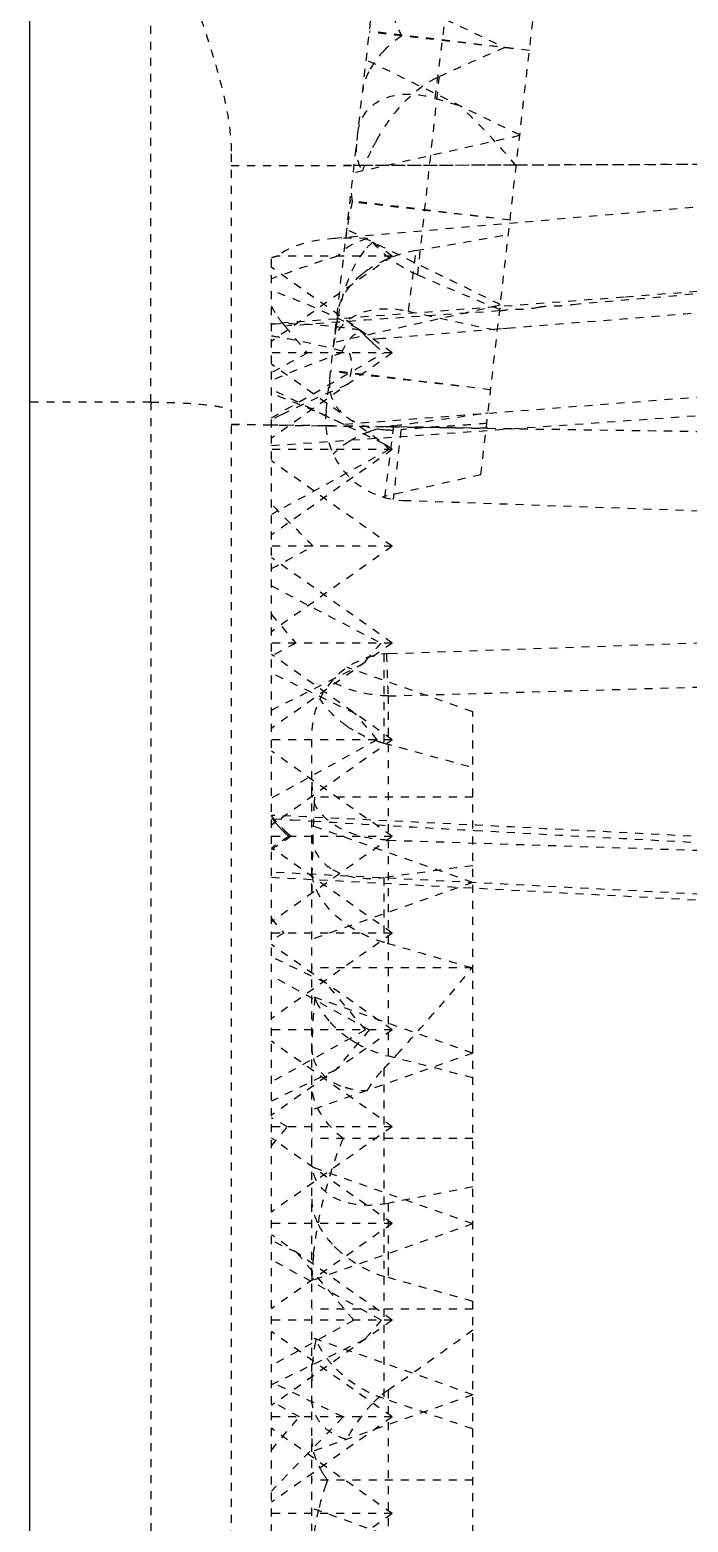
# Model space of a CAD drawing. Header units: millimetres. Extents: x 2089 to 2530, y 1631 to 2074.
# Drawn here: x 2403.78 to 2412, y 1840.84 to 1859.48 of the extents above; entities that cross this region are included whole.
import ezdxf

# ---------------------------------------------------------------- set-up
doc = ezdxf.new("R2010")
doc.units = ezdxf.units.MM
doc.linetypes.add('HIDDEN', pattern=[0.2, 0.1, -0.1])
doc.layers.add('DEFAULT_2', color=8, linetype='HIDDEN')

msp = doc.modelspace()

# ---------------------------------------------------------------- linework, layer by layer
at = {"color": 7, "linetype": 'Continuous'}
msp.add_line((2403.781, 1713.577), (2403.781, 2013.577), dxfattribs=at)
at = {"layer": 'DEFAULT_2', "color": 8, "linetype": 'HIDDEN'}
for p, q in [((2409.41, 1853.923), (2414.972, 1902.64)), ((2407.478, 1854.722), (2412.826, 1901.567)), ((2405.289, 1854.83), (2405.289, 1860.779)), ((2408.84, 1858.625), (2409.089, 1860.591)), ((2410.015, 1859.222), (2408.018, 1859.45)), ((2410.015, 1859.222), (2408.019, 1859.464)), ((2409.894, 1858.167), (2407.978, 1859.104)), ((2408.621, 1856.419), (2408.891, 1858.897)), ((2409.893, 1858.159), (2407.817, 1857.692)), ((2406.294, 1857.933), (2406.294, 1775.063)), ((2406.294, 1857.785), (2407.828, 1857.788)), ((2407.828, 1857.788), (2407.859, 1857.788)), ((2407.859, 1857.788), (2407.929, 1857.788)), ((2407.929, 1857.788), (2407.963, 1857.788)), ((2407.963, 1857.788), (2409.85, 1857.794)), ((2409.85, 1857.794), (2417.435, 1857.824)), ((2417.436, 1857.726), (2407.535, 1856.869)), ((2409.773, 1857.104), (2407.776, 1857.332)), ((2409.773, 1857.104), (2407.777, 1857.345)), ((2409.652, 1856.049), (2407.736, 1856.986)), ((2408.304, 1856.655), (2407.994, 1856.873)), ((2408.304, 1856.655), (2406.796, 1855.589)), ((2406.796, 1822.515), (2406.796, 1856.632)), ((2408.304, 1856.655), (2406.874, 1856.655)), ((2408.505, 1855.966), (2408.6, 1856.723)), ((2408.304, 1855.446), (2406.792, 1856.515)), ((2416.697, 1856.569), (2411.197, 1856.141)), ((2411.197, 1856.141), (2406.796, 1855.807)), ((2410.56, 1856.052), (2412.708, 1856.238)), ((2409.651, 1856.041), (2407.575, 1855.574)), ((2409.645, 1855.986), (2409.571, 1856.017)), ((2406.964, 1855.779), (2407.245, 1855.446)), ((2409.617, 1855.74), (2408.182, 1855.624)), ((2409.665, 1855.744), (2409.617, 1855.74)), ((2409.784, 1855.754), (2409.665, 1855.744)), ((2408.182, 1855.624), (2408.017, 1855.611)), ((2408.304, 1855.446), (2406.796, 1854.38)), ((2407.245, 1855.446), (2406.796, 1855.198)), ((2408.304, 1855.446), (2406.796, 1855.446)), ((2408.304, 1854.238), (2406.796, 1855.304)), ((2409.531, 1854.986), (2407.534, 1855.214)), ((2409.531, 1854.986), (2407.535, 1855.227)), ((2408.207, 1854.306), (2406.796, 1854.99)), ((2413.595, 1855.004), (2407.703, 1854.551)), ((2405.289, 1854.83), (2403.781, 1854.83)), ((2405.289, 1854.83), (2405.289, 1774.058)), ((2409.465, 1854.693), (2409.498, 1854.698)), ((2406.798, 1854.545), (2406.294, 1854.553)), ((2407.475, 1854.534), (2406.798, 1854.545)), ((2407.572, 1854.533), (2407.475, 1854.534)), ((2408.211, 1854.523), (2407.572, 1854.533)), ((2408.211, 1853.639), (2408.324, 1854.536)), ((2408.269, 1854.522), (2408.211, 1854.523)), ((2408.324, 1854.522), (2408.269, 1854.522)), ((2408.411, 1854.486), (2408.316, 1853.616)), ((2409.495, 1854.504), (2408.324, 1854.522)), ((2408.304, 1854.238), (2406.796, 1853.172)), ((2408.265, 1854.238), (2406.796, 1853.427)), ((2408.304, 1854.238), (2406.796, 1854.238)), ((2408.265, 1854.238), (2408.207, 1854.306)), ((2408.304, 1853.03), (2406.796, 1854.096)), ((2409.41, 1853.923), (2408.183, 1853.647)), ((2408.441, 1853.604), (2421.369, 1853.152)), ((2408.304, 1853.03), (2406.796, 1851.964)), ((2408.304, 1853.03), (2406.796, 1853.03)), ((2408.304, 1851.822), (2406.796, 1852.888)), ((2406.796, 1852.18), (2407.098, 1851.822)), ((2408.268, 1851.69), (2421.369, 1852.147)), ((2408.304, 1851.822), (2406.796, 1850.756)), ((2407.098, 1851.822), (2406.796, 1851.655)), ((2408.304, 1851.822), (2406.796, 1851.822)), ((2408.304, 1850.614), (2406.796, 1851.68)), ((2408.198, 1851.685), (2408.198, 1850.573)), ((2407.842, 1850.94), (2406.796, 1851.447)), ((2409.309, 1850.963), (2407.74, 1851.518)), ((2408.251, 1851.161), (2408.251, 1846.665)), ((2408.117, 1850.614), (2407.842, 1850.94)), ((2409.309, 1818.504), (2409.309, 1850.963)), ((2407.299, 1818.52), (2407.299, 1850.685)), ((2408.304, 1850.614), (2406.796, 1849.548)), ((2408.117, 1850.614), (2406.796, 1849.884)), ((2408.304, 1850.614), (2406.796, 1850.614)), ((2408.304, 1849.406), (2406.796, 1850.472)), ((2409.309, 1849.897), (2407.299, 1849.897)), ((2407.331, 1849.874), (2407.33, 1849.85)), ((2407.332, 1849.897), (2407.331, 1849.874)), ((2406.796, 1849.629), (2406.825, 1849.627)), ((2406.825, 1849.627), (2407.026, 1849.615)), ((2407.026, 1849.615), (2407.055, 1849.614)), ((2407.055, 1849.614), (2407.315, 1849.598)), ((2408.304, 1849.406), (2406.796, 1848.34)), ((2408.304, 1849.406), (2406.796, 1849.406)), ((2409.309, 1848.831), (2407.299, 1849.542)), ((2408.251, 1849.36), (2425.891, 1848.786)), ((2409.308, 1849.483), (2409.334, 1849.482)), ((2408.304, 1848.198), (2406.796, 1849.264)), ((2417.741, 1848.396), (2406.796, 1848.96)), ((2406.796, 1848.897), (2420.276, 1848.179)), ((2409.309, 1848.831), (2407.299, 1848.12)), ((2408.198, 1848.893), (2408.198, 1848.083)), ((2406.796, 1848.381), (2406.95, 1848.198)), ((2408.304, 1848.198), (2406.796, 1847.132)), ((2406.95, 1848.198), (2406.796, 1848.113)), ((2408.304, 1848.198), (2406.796, 1848.198)), ((2408.304, 1846.99), (2406.796, 1848.056)), ((2407.476, 1847.575), (2406.796, 1847.904)), ((2409.309, 1847.765), (2407.299, 1847.765)), ((2408.017, 1846.99), (2406.796, 1847.665)), ((2407.97, 1846.99), (2407.476, 1847.575)), ((2409.309, 1846.699), (2407.299, 1847.41)), ((2408.304, 1846.99), (2406.796, 1845.924)), ((2407.97, 1846.99), (2406.796, 1846.341)), ((2408.304, 1846.99), (2406.796, 1846.99)), ((2408.017, 1846.99), (2407.594, 1846.488)), ((2408.304, 1845.782), (2406.796, 1846.848)), ((2409.309, 1846.699), (2407.299, 1845.989)), ((2407.594, 1846.488), (2406.796, 1846.102)), ((2408.198, 1846.508), (2408.198, 1842.386)), ((2406.998, 1845.782), (2406.796, 1845.893)), ((2406.796, 1845.543), (2406.998, 1845.782)), ((2408.304, 1845.782), (2406.796, 1844.716)), ((2408.304, 1845.782), (2406.796, 1845.782)), ((2408.304, 1844.574), (2406.796, 1845.64)), ((2409.309, 1845.633), (2407.299, 1845.633)), ((2409.309, 1844.567), (2407.299, 1845.278)), ((2408.251, 1844.824), (2408.251, 1843.897)), ((2408.304, 1844.574), (2406.796, 1843.508)), ((2408.304, 1844.574), (2406.797, 1844.573)), ((2409.309, 1844.567), (2407.299, 1843.857)), ((2408.304, 1843.366), (2406.796, 1844.432)), ((2407.111, 1844.209), (2406.796, 1844.361)), ((2407.823, 1843.366), (2407.111, 1844.209)), ((2408.165, 1843.366), (2406.796, 1844.122)), ((2409.309, 1843.501), (2407.299, 1843.501)), ((2408.304, 1843.366), (2406.796, 1842.3)), ((2407.823, 1843.366), (2406.796, 1842.798)), ((2408.304, 1843.366), (2406.796, 1843.366)), ((2408.304, 1842.157), (2406.796, 1843.223)), ((2408.165, 1843.366), (2407.959, 1843.122)), ((2407.959, 1843.122), (2406.796, 1842.559)), ((2409.309, 1842.435), (2407.299, 1843.146)), ((2407.689, 1842.157), (2406.796, 1842.59)), ((2408.251, 1842.493), (2408.251, 1837.481)), ((2407.145, 1842.157), (2406.796, 1842.35)), ((2409.309, 1842.435), (2407.299, 1841.725)), ((2406.796, 1841.744), (2407.145, 1842.157)), ((2407.689, 1842.157), (2406.796, 1841.23)), ((2408.304, 1842.157), (2406.796, 1841.091)), ((2408.304, 1842.157), (2406.796, 1842.157)), ((2408.304, 1840.949), (2406.796, 1842.015)), ((2409.309, 1841.369), (2407.299, 1841.369)), ((2409.309, 1840.303), (2407.299, 1841.014)), ((2408.304, 1840.949), (2406.796, 1839.883)), ((2408.304, 1840.949), (2406.796, 1840.949))]:
    msp.add_line(p, q, dxfattribs=at)
for centre, radius, start, end in [((2411.102, 1860.683), 2.973, 196.15, 205.4719), ((2477.193, 2001.051), 157.033, 244.24921, 244.5476), ((2444.772, 1779.169), 87.43, 113.64511, 114.22975), ((2441.609, 1965.945), 112.211, 253.02064, 253.18603), ((2410.803, 1856.617), 3.078, 153.9901, 159.0621), ((2410.575, 1856.725), 2.825, 150.8801, 153.9265), ((2397.893, 5796.498), 3938.722, 270.122194, 270.400223), ((2411.304, 1856.48), 3.602, 166.1625, 173.5174), ((2408.848, 1855.217), 1.524, 112.1019, 113.7368), ((2408.872, 1855.158), 1.589, 99.8352, 112.0867), ((2408.693, 1855.475), 1.223, 125.939, 129.04), ((2487.991, 2043.041), 202.799, 246.96018, 247.25154), ((2423.8, 1636.922), 219.504, 93.69787, 94.39875), ((2435.347, 1976.968), 123.943, 257.49253, 258.01796), ((2408.369, 1856.938), 1.821, 217.9914, 219.5178), ((2412.38, 1855.008), 4.838, 170.9119, 173.5374), ((2411.791, 1855.098), 4.242, 170.3653, 170.8613), ((2411.554, 1855.139), 4.002, 169.4691, 170.3698), ((2409.144, 1856.984), 1.769, 224.3177, 225.3097), ((2413.358, 1839.739), 16.704, 109.8919, 113.132), ((2215.111, 4616.22), 2768.575, 273.970101, 274.168188), ((2415.013, 1838.125), 18.42, 113.2493, 116.0346), ((2403.032, 1844.902), 10.719, 64.1709, 69.4451), ((2414.409, 1839.355), 17.05, 116.0372, 116.5208), ((2408.476, 1854.608), 1.005, 173.4867, 268), ((2332.437, 2410.239), 560.861, 277.77618, 277.89387), ((2466.754, 5708.885), 3854.806, 269.101314, 269.385547), ((2408.527, 1853.047), 1.503, 97.754, 109.2691), ((2408.31, 1855.832), 1.35, 265.982, 274.296), ((2467.106, 5736.552), 3882.476, 269.149777, 269.280559), ((2408.304, 1850.685), 1.005, 92, 180), ((2430.451, 1852.236), 22.226, 181.4142, 182.7727), ((2341.496, 4263.023), 2412.785, 271.585405, 272.004506), ((2408.565, 1851.996), 1.467, 235.4325, 241.8755), ((2408.613, 1852.087), 1.57, 241.877, 251.1227), ((2408.608, 1852.068), 1.55, 251.0903, 254.6854), ((2478.775, 1847.06), 71.5, 177.78215, 178.11532), ((2411.628, 1849.658), 4.303, 177.4333, 177.7444), ((2408.207, 1850.728), 1.781, 221.2095, 224.4829), ((2443.608, 2460.561), 612.04, 266.600494, 266.787371), ((2408.161, 1850.686), 1.719, 224.5639, 226.673), ((2408.868, 1851.455), 2.745, 225.6256, 226.8814), ((2408.291, 1850.822), 1.907, 226.6601, 227.9759), ((2408.595, 1851.163), 2.345, 226.8772, 228.5386), ((2439.966, 1848.334), 32.67, 178.1105, 178.835), ((2427.581, 1848.586), 20.283, 178.8332, 179.9628), ((2415.66, 1846.615), 8.361, 174.6331, 179.9436), ((2408.026, 1847.642), 0.733, 199.5265, 203.4418), ((2408.612, 1848.135), 1.512, 236.268, 239.8737), ((2396.03, 1857.961), 16.711, 316.7344, 317.5379), ((2412.538, 1843.673), 5.231, 157.9883, 159.3762), ((2411.515, 1843.733), 4.218, 173.8329, 176.766), ((2408.529, 1845.222), 1.332, 224.6112, 226.1521), ((2411.185, 1843.753), 3.887, 176.7921, 177.9302), ((2407.873, 1843.895), 0.574, 179.9863, 183.7502), ((2411.066, 1843.758), 3.768, 177.9333, 178.4939), ((2409.409, 1842.681), 2.105, 167.7758, 168.4421), ((2270.722, 1437.83), 427.276, 71.07388, 71.23117), ((2408.333, 1842.017), 1.058, 206.5498, 211.9839), ((2408.437, 1842.082), 1.181, 211.9763, 217.1441), ((2410.871, 1840.138), 3.593, 159.9661, 160.8951), ((2410.771, 1840.173), 3.487, 160.8825, 166.2236)]:
    msp.add_arc(centre, radius, start, end, dxfattribs=at)
for centre, major_axis, ratio, start_param, end_param in [((2377.893, 1863.262), (32.862, -8.029), 0.22821, 0.297297, 0.374248), ((2409.534, 1855.428), (2.794, -1.044), 0.360756, 2.282292, 2.937538), ((2410.45, 1855.507), (2.902, -1.023), 0.352081, 8.974405, 9.294372), ((2377.408, 1859.51), (67.908, 8.084), 0.10558, -1.106163, -1.086971), ((2406.661, 1855.179), (3.743, 1.586), 0.259481, 1.203757, 1.42536), ((2405.673, 1855.094), (3.558, 1.578), 0.269673, 1.110096, 1.133005), ((2406.546, 1855.169), (2.794, -1.044), 0.360756, 1.212784, 1.615928), ((2380.677, 1860.474), (49.621, 19.703), 0.310029, -1.143585, -1.110391), ((2363.04, 1860.474), (49.621, -19.703), 0.310029, 6.888708, 6.910604), ((2384.094, 1860.474), (49.621, 19.703), 0.310029, 5.061245, 5.072933), ((2429.096, 1860.474), (49.621, -19.703), 0.310029, 4.372537, 4.402898), ((2453.568, 1860.474), (49.621, 19.703), 0.310029, 8.870309, 8.881488), ((2387.511, 1860.474), (49.621, 19.703), 0.310029, 4.985909, 5.0107), ((2407.819, 1849.207), (1.433, 0.565), 0.34687, 2.025024, 2.220678), ((2408.076, 1849.175), (1.791, 0.707), 0.346551, 8.326078, 8.504301), ((2356.717, 1836.563), (122.458, -22.293), 0.16746, 7.440775, 7.450311), ((2419.315, 1827.969), (109.341, 19.905), 0.16746, 1.631925, 1.641638), ((2344.103, 1836.661), (125.101, -22.774), 0.16746, 1.053267, 1.063137), ((2276.184, 1826.857), (139.332, 25.365), 0.16746, -0.35621, -0.331603)]:
    msp.add_ellipse(centre, major_axis=major_axis, ratio=ratio, start_param=start_param, end_param=end_param, dxfattribs=at)
for points, knots in [([(2405.737, 1860.188), (2405.792, 1859.993), (2405.921, 1859.612), (2406.104, 1859.047), (2406.247, 1858.49), (2406.294, 1858.115), (2406.294, 1857.933)], [0, 0, 0, 0, 0.260632, 0.517097, 0.765161, 1, 1, 1, 1]), ([(2408.419, 1859.404), (2408.399, 1859.391), (2408.325, 1859.337), (2408.255, 1859.276), (2408.207, 1859.227)], [0, 0, 0, 0, 0.256316, 1, 1, 1, 1]), ([(2408.207, 1859.227), (2408.187, 1859.206), (2408.111, 1859.123), (2408.046, 1859.029), (2408.009, 1858.955)], [0, 0, 0, 0, 0.261419, 1, 1, 1, 1]), ([(2408.009, 1858.955), (2407.999, 1858.935), (2407.963, 1858.857), (2407.94, 1858.773), (2407.933, 1858.71)], [0, 0, 0, 0, 0.259666, 1, 1, 1, 1]), ([(2408.107, 1858.1), (2408.194, 1858.256), (2408.408, 1858.568), (2408.71, 1858.816), (2408.891, 1858.897)], [0, 0, 0, 0, 0.472785, 1, 1, 1, 1]), ([(2407.874, 1858.197), (2407.884, 1858.283), (2407.947, 1858.459), (2408.18, 1858.64), (2408.5, 1858.698), (2408.726, 1858.66), (2408.84, 1858.625)], [0, 0, 0, 0, 0.215038, 0.440128, 0.70158, 1, 1, 1, 1]), ([(2407.858, 1858.052), (2407.851, 1857.995), (2407.855, 1857.877), (2407.899, 1857.766), (2407.929, 1857.717)], [0, 0, 0, 0, 0.500735, 1, 1, 1, 1]), ([(2407.806, 1857.342), (2407.804, 1857.358), (2407.794, 1857.423), (2407.794, 1857.489), (2407.799, 1857.537)], [0, 0, 0, 0, 0.257373, 1, 1, 1, 1]), ([(2408.621, 1856.419), (2408.566, 1856.442), (2408.358, 1856.546), (2408.172, 1856.696), (2408.06, 1856.827)], [0, 0, 0, 0, 0.257057, 1, 1, 1, 1]), ([(2407.954, 1856.72), (2407.857, 1856.602), (2407.721, 1856.319), (2407.648, 1856.021), (2407.62, 1855.87)], [0, 0, 0, 0, 0.497171, 1, 1, 1, 1]), ([(2408.234, 1856.613), (2408.211, 1856.603), (2408.121, 1856.56), (2408.035, 1856.509), (2407.975, 1856.465)], [0, 0, 0, 0, 0.255848, 1, 1, 1, 1]), ([(2407.923, 1856.425), (2407.841, 1856.359), (2407.703, 1856.215), (2407.627, 1856.025), (2407.616, 1855.934)], [0, 0, 0, 0, 0.533803, 1, 1, 1, 1]), ([(2406.934, 1855.817), (2406.909, 1855.849), (2406.878, 1855.892), (2406.849, 1855.937), (2406.842, 1855.948)], [0, 0, 0, 0, 0.754219, 1, 1, 1, 1]), ([(2407.571, 1855.536), (2407.58, 1855.618), (2407.647, 1855.787), (2407.877, 1855.952), (2408.178, 1856.013), (2408.394, 1855.991), (2408.505, 1855.966)], [0, 0, 0, 0, 0.215894, 0.443749, 0.705354, 1, 1, 1, 1]), ([(2409.643, 1855.969), (2409.682, 1855.977), (2409.752, 1855.989), (2409.853, 1855.994), (2409.974, 1855.991), (2410.065, 1856.004), (2410.125, 1856.016)], [0, 0, 0, 0, 0.250302, 0.437647, 0.625101, 1, 1, 1, 1]), ([(2410.125, 1856.016), (2410.16, 1856.022), (2410.224, 1856.031), (2410.315, 1856.034), (2410.424, 1856.033), (2410.506, 1856.043), (2410.56, 1856.052)], [0, 0, 0, 0, 0.250238, 0.437623, 0.625055, 1, 1, 1, 1]), ([(2407.904, 1855.729), (2407.809, 1855.744), (2407.442, 1855.793), (2407.071, 1855.815), (2406.796, 1855.804)], [0, 0, 0, 0, 0.258093, 1, 1, 1, 1]), ([(2407.675, 1855.446), (2407.694, 1855.504), (2407.757, 1855.614), (2407.852, 1855.695), (2407.904, 1855.729)], [0, 0, 0, 0, 0.496657, 1, 1, 1, 1]), ([(2406.796, 1855.659), (2406.876, 1855.647), (2407.202, 1855.59), (2407.525, 1855.513), (2407.765, 1855.446)], [0, 0, 0, 0, 0.245162, 1, 1, 1, 1]), ([(2407.765, 1855.446), (2407.789, 1855.389), (2407.807, 1855.249), (2407.769, 1855.116), (2407.741, 1855.049)], [0, 0, 0, 0, 0.463201, 1, 1, 1, 1]), ([(2407.527, 1854.959), (2407.54, 1854.896), (2407.594, 1854.768), (2407.694, 1854.673), (2407.751, 1854.634)], [0, 0, 0, 0, 0.481439, 1, 1, 1, 1]), ([(2405.289, 1854.83), (2405.412, 1854.83), (2405.649, 1854.825), (2405.93, 1854.806), (2406.117, 1854.781), (2406.212, 1854.76), (2406.267, 1854.744), (2406.294, 1854.722), (2406.294, 1854.713)], [0, 0, 0, 0, 0.361272, 0.694881, 0.82332, 0.916934, 0.973486, 1, 1, 1, 1]), ([(2407.751, 1854.634), (2407.782, 1854.612), (2407.925, 1854.531), (2408.09, 1854.494), (2408.215, 1854.485)], [0, 0, 0, 0, 0.231592, 1, 1, 1, 1]), ([(2408.031, 1854.465), (2408.008, 1854.457), (2407.919, 1854.424), (2407.833, 1854.381), (2407.773, 1854.344)], [0, 0, 0, 0, 0.254491, 1, 1, 1, 1]), ([(2409.483, 1854.565), (2409.393, 1854.559), (2409.237, 1854.544), (2409.014, 1854.529), (2408.746, 1854.516), (2408.545, 1854.496), (2408.411, 1854.486)], [0, 0, 0, 0, 0.250358, 0.437678, 0.62468, 1, 1, 1, 1]), ([(2407.773, 1854.344), (2407.754, 1854.332), (2407.68, 1854.284), (2407.612, 1854.227), (2407.567, 1854.18)], [0, 0, 0, 0, 0.258792, 1, 1, 1, 1]), ([(2408.251, 1851.161), (2408.121, 1851.165), (2407.876, 1851.197), (2407.644, 1851.286), (2407.546, 1851.346)], [0, 0, 0, 0, 0.532168, 1, 1, 1, 1]), ([(2407.733, 1850.788), (2407.698, 1850.812), (2407.572, 1850.908), (2407.462, 1851.028), (2407.401, 1851.128)], [0, 0, 0, 0, 0.264144, 1, 1, 1, 1]), ([(2407.299, 1850.086), (2407.299, 1850.07), (2407.301, 1850.006), (2407.316, 1849.943), (2407.332, 1849.897)], [0, 0, 0, 0, 0.242735, 1, 1, 1, 1]), ([(2408.251, 1849.361), (2408.146, 1849.364), (2407.943, 1849.391), (2407.607, 1849.507), (2407.389, 1849.683), (2407.329, 1849.827)], [0, 0, 0, 0, 0.292397, 0.564603, 1, 1, 1, 1]), ([(2406.792, 1849.667), (2406.804, 1849.652), (2406.852, 1849.591), (2406.907, 1849.535), (2406.949, 1849.493)], [0, 0, 0, 0, 0.245255, 1, 1, 1, 1]), ([(2407.299, 1849.424), (2407.299, 1849.339), (2407.345, 1849.161), (2407.481, 1849.039), (2407.557, 1848.994)], [0, 0, 0, 0, 0.486483, 1, 1, 1, 1]), ([(2409.334, 1849.482), (2410.741, 1849.403), (2413.555, 1849.259), (2416.369, 1849.111), (2417.776, 1849.038)], [0, 0, 0, 0, 0.500001, 1, 1, 1, 1]), ([(2408.198, 1848.083), (2408.076, 1848.119), (2407.845, 1848.218), (2407.557, 1848.435), (2407.356, 1848.698), (2407.299, 1848.903), (2407.299, 1848.999)], [0, 0, 0, 0, 0.280804, 0.548293, 0.789415, 1, 1, 1, 1]), ([(2407.557, 1848.994), (2407.6, 1848.968), (2407.802, 1848.879), (2408.031, 1848.871), (2408.198, 1848.893)], [0, 0, 0, 0, 0.228123, 1, 1, 1, 1]), ([(2409.3, 1847.764), (2409.117, 1847.818), (2408.749, 1847.922), (2408.382, 1848.03), (2408.198, 1848.083)], [0, 0, 0, 0, 0.499948, 1, 1, 1, 1]), ([(2408.358, 1846.68), (2408.521, 1846.858), (2408.841, 1847.217), (2409.154, 1847.582), (2409.301, 1847.769)], [0, 0, 0, 0, 0.502967, 1, 1, 1, 1]), ([(2407.354, 1847.35), (2407.363, 1847.327), (2407.41, 1847.233), (2407.474, 1847.147), (2407.528, 1847.087)], [0, 0, 0, 0, 0.237988, 1, 1, 1, 1]), ([(2407.528, 1847.087), (2407.545, 1847.068), (2407.62, 1846.991), (2407.705, 1846.923), (2407.773, 1846.878)], [0, 0, 0, 0, 0.242682, 1, 1, 1, 1]), ([(2407.319, 1846.633), (2407.344, 1846.55), (2407.451, 1846.387), (2407.622, 1846.301), (2407.715, 1846.273)], [0, 0, 0, 0, 0.470214, 1, 1, 1, 1]), ([(2407.99, 1846.233), (2408.005, 1846.257), (2408.068, 1846.353), (2408.139, 1846.445), (2408.198, 1846.508)], [0, 0, 0, 0, 0.243863, 1, 1, 1, 1]), ([(2407.689, 1845.633), (2407.577, 1845.724), (2407.39, 1845.924), (2407.299, 1846.191), (2407.299, 1846.315)], [0, 0, 0, 0, 0.539437, 1, 1, 1, 1]), ([(2407.715, 1846.273), (2407.736, 1846.267), (2407.826, 1846.243), (2407.919, 1846.234), (2407.99, 1846.233)], [0, 0, 0, 0, 0.240638, 1, 1, 1, 1]), ([(2407.322, 1844.186), (2407.346, 1844.409), (2407.428, 1844.86), (2407.561, 1845.298), (2407.643, 1845.515)], [0, 0, 0, 0, 0.491204, 1, 1, 1, 1]), ([(2408.251, 1844.824), (2408.13, 1844.801), (2407.896, 1844.785), (2407.574, 1844.87), (2407.346, 1845.072), (2407.299, 1845.259), (2407.299, 1845.347)], [0, 0, 0, 0, 0.297378, 0.560473, 0.786458, 1, 1, 1, 1]), ([(2407.299, 1844.875), (2407.299, 1844.849), (2407.306, 1844.74), (2407.342, 1844.634), (2407.38, 1844.56)], [0, 0, 0, 0, 0.237834, 1, 1, 1, 1]), ([(2407.38, 1844.56), (2407.392, 1844.536), (2407.448, 1844.437), (2407.52, 1844.348), (2407.581, 1844.287)], [0, 0, 0, 0, 0.239293, 1, 1, 1, 1]), ([(2407.606, 1844.261), (2407.649, 1844.22), (2407.84, 1844.06), (2408.069, 1843.948), (2408.251, 1843.897)], [0, 0, 0, 0, 0.240991, 1, 1, 1, 1]), ([(2407.347, 1843.103), (2407.338, 1843.062), (2407.31, 1842.897), (2407.299, 1842.729), (2407.299, 1842.603)], [0, 0, 0, 0, 0.247876, 1, 1, 1, 1]), ([(2407.548, 1842.814), (2407.527, 1842.839), (2407.449, 1842.934), (2407.385, 1843.042), (2407.352, 1843.127)], [0, 0, 0, 0, 0.262918, 1, 1, 1, 1]), ([(2408.198, 1842.386), (2408.134, 1842.408), (2407.893, 1842.508), (2407.675, 1842.669), (2407.548, 1842.814)], [0, 0, 0, 0, 0.260457, 1, 1, 1, 1]), ([(2407.73, 1841.877), (2407.665, 1841.896), (2407.544, 1841.947), (2407.401, 1842.072), (2407.316, 1842.232), (2407.299, 1842.348), (2407.299, 1842.406)], [0, 0, 0, 0, 0.276512, 0.526891, 0.763183, 1, 1, 1, 1]), ([(2408.054, 1842.322), (2408.021, 1842.288), (2407.899, 1842.15), (2407.797, 1841.995), (2407.73, 1841.877)], [0, 0, 0, 0, 0.259685, 1, 1, 1, 1]), ([(2407.299, 1841.889), (2407.299, 1841.875), (2407.3, 1841.817), (2407.31, 1841.76), (2407.321, 1841.718)], [0, 0, 0, 0, 0.244567, 1, 1, 1, 1]), ([(2407.321, 1841.718), (2407.325, 1841.703), (2407.342, 1841.644), (2407.366, 1841.586), (2407.386, 1841.544)], [0, 0, 0, 0, 0.243655, 1, 1, 1, 1]), ([(2407.384, 1841.003), (2407.377, 1840.974), (2407.351, 1840.86), (2407.331, 1840.745), (2407.32, 1840.658)], [0, 0, 0, 0, 0.252874, 1, 1, 1, 1])]:
    msp.add_open_spline(points, degree=3, knots=knots, dxfattribs=at)
for points in [[(2408.06, 1856.827), (2408.021, 1856.796), (2407.986, 1856.759), (2407.954, 1856.72)], [(2406.842, 1855.948), (2406.826, 1855.975), (2406.81, 1856.002), (2406.796, 1856.029)], [(2413.63, 1856.066), (2412.348, 1855.962), (2411.066, 1855.858), (2409.784, 1855.754)], [(2407.899, 1855.726), (2407.923, 1855.702), (2407.948, 1855.679), (2407.971, 1855.655)], [(2407.971, 1855.655), (2407.986, 1855.64), (2408.001, 1855.624), (2408.017, 1855.61)], [(2408.017, 1855.61), (2408.037, 1855.593), (2408.055, 1855.574), (2408.074, 1855.556)], [(2408.074, 1855.556), (2408.114, 1855.518), (2408.156, 1855.483), (2408.196, 1855.446)], [(2407.522, 1855.11), (2407.516, 1855.06), (2407.518, 1855.009), (2407.527, 1854.959)], [(2408.198, 1850.573), (2408.569, 1850.472), (2408.939, 1850.37), (2409.309, 1850.269)], [(2413.63, 1849.327), (2411.352, 1849.444), (2409.075, 1849.566), (2406.796, 1849.67)], [(2406.842, 1849.585), (2406.83, 1849.6), (2406.818, 1849.615), (2406.807, 1849.63)], [(2406.868, 1849.555), (2406.859, 1849.565), (2406.85, 1849.575), (2406.842, 1849.585)], [(2409.309, 1849.041), (2408.938, 1848.992), (2408.568, 1848.943), (2408.198, 1848.893)], [(2407.299, 1846.779), (2407.299, 1846.73), (2407.305, 1846.68), (2407.319, 1846.633)], [(2407.854, 1846.828), (2407.978, 1846.756), (2408.112, 1846.7), (2408.251, 1846.665)], [(2408.251, 1842.493), (2408.215, 1842.468), (2408.18, 1842.44), (2408.147, 1842.412)], [(2408.147, 1842.412), (2408.115, 1842.383), (2408.084, 1842.353), (2408.054, 1842.322)]]:
    msp.add_open_spline(points, degree=3, dxfattribs=at)

doc.saveas('drawing.dxf')
